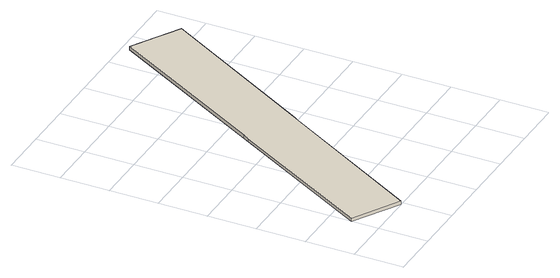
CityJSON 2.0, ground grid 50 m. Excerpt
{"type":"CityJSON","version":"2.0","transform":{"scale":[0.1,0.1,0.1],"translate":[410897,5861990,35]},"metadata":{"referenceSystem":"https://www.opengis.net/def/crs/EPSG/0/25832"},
"CityObjects":{
"building1":{"type":"Building","attributes":{"Gemeindeschluessel":"03454042","BezugspunktDach":"4000","AbsoluteHoehe":"35.807","MittlereTraufHoehe":"39.307","Firsthoehe":"39.307","function":"51002_1220","measuredHeight":3.5},"address":[{"country":"Germany","locality":"Rastdorf"}],"geometry":[{"type":"MultiSurface","lod":"1","boundaries":[[[0,1,2,3,4,5,6,7,8,9]],[[10,11,12,13,14,15,16,17,18,19]],[[10,19,9,8]],[[11,10,8,7]],[[12,11,7,6]],[[13,12,6,5]],[[14,13,5,4]],[[15,14,4,3]],[[16,15,3,2]],[[17,16,2,1]],[[18,17,1,0]],[[19,18,0,9]]]}]}
},
"vertices":[
[472,7,43],[1301,1447,43],[1317,1475,43],[1345,1523,43],[2275,3140,43],[2047,3276,43],[1784,3427,43],[865,1805,43],[828,1738,43],[1,279,43],[828,1738,8],[865,1805,8],[1784,3427,8],[2047,3276,8],[2275,3140,8],[1345,1523,8],[1317,1475,8],[1301,1447,8],[472,7,8],[1,279,8]
]}
